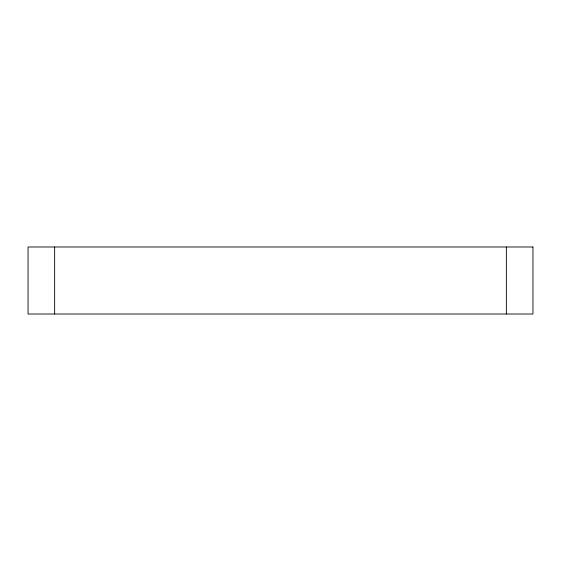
<?xml version="1.0" encoding="UTF-8"?>
<svg xmlns="http://www.w3.org/2000/svg" width="561" height="561" viewBox="0 0 561 561"><rect width="100%" height="100%" fill="white"/><g stroke="black" fill="none" stroke-linecap="round" stroke-linejoin="round"><path stroke-width="0.84" d="M506.352 246.987L506.352 314.013M54.648 246.987L54.648 314.013M532.95 246.987L28.05 246.987L28.05 314.013L532.95 314.013L532.95 246.987"/></g></svg>
